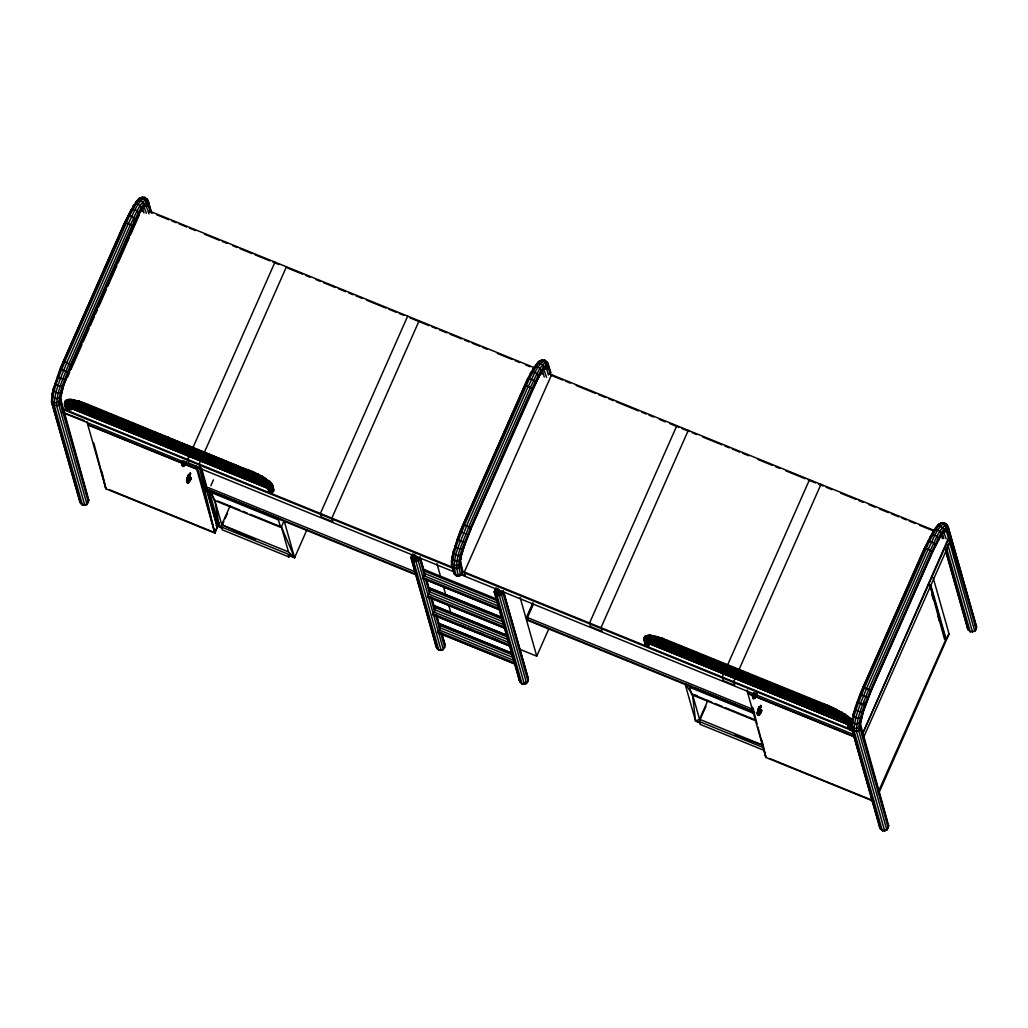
<?xml version="1.0" encoding="UTF-8"?>
<svg xmlns="http://www.w3.org/2000/svg" width="1028" height="1028" viewBox="0 0 1028 1028"><rect width="100%" height="100%" fill="white"/><g stroke="black" fill="none" stroke-linecap="round" stroke-linejoin="round"><path stroke-width="1.5" d="M182.496 462.754L182.097 463.307C180.967 467.933 185.477 466.262 185.772 462.831C184.873 461.803 180.825 469.012 182.29 462.382L182.02 465.119L183.318 466.455L184.565 463.924L183.408 463.872L184.359 464.81L182.83 466.455L182.483 463.281M185.58 462.343C184.565 466.005 182.38 462.613 184.089 460.647M183.729 463.769L184.025 461.983L184.205 465.504M187.713 479.087L186.813 479.947C185.875 488.583 193.791 475.309 189.512 478.341M189.28 481.811L188.034 483.096L186.736 481.759L187.726 477.365C191.426 478.778 186.132 488.493 190.09 477.429M752.92 694.684L753.228 696.072L754.231 695.84C757.071 700.402 749.386 697.575 753.64 693.026M752.727 695.609L753.241 698.642L754.809 697.01L753.64 695.249L752.959 697.023C753.871 700.441 755.721 690.649 754.616 694.491L752.727 695.609L752.65 697.421M755.413 693.579C754.398 695.108 754.976 693.746 756.402 695.134L755.4 697.267C751.185 702.497 754.501 690.109 752.766 695.249M753.113 695.583L753.306 694.196C755.888 694.44 754.411 699.438 754.359 695.879L756.004 693.09M753.64 695.249L754.128 692.846M754.616 692.898C753.203 694.825 755.079 698.372 756.21 694.645M754.578 696.174L753.652 694.62M761.799 710.476C761.157 715.244 755.362 717.017 758.009 710.836L758.06 713.059C757.572 719.176 760.527 712.096 760.077 710.952C764.344 706.724 758.009 719.728 757.263 713.483L758.343 711.389M760.129 708.498L759.551 714.447L759.178 712.224L760.72 709.731M257.116 474.293C260.02 472.996 255.355 481.361 255.278 477.724M834.607 713.522L834.89 714.64L837.409 709.962L827.424 705.272L667.352 640.226L666.247 642.012L665.476 645.198L834.89 714.64M182.663 461.109L182.598 463.769L184.346 461.803L183.626 465.992L185.772 462.831M189.126 475.938L187.816 482.98L190.437 479.999L189.91 478.688L188.754 479.318M755.4 697.267L756.402 695.134M761.555 710.078L759.653 714.19L761.105 711.774L760.54 710.99L759.384 711.62M268.822 487.825L268.115 488.506L67.334 406.78L67.719 404.981L167.371 445.548M268.115 488.506L268.501 486.707L170.34 446.756M434.818 607.021L434.523 605.942L433.739 607.06L507.704 637.154M439.894 624.921L439.586 623.842L438.802 624.96L512.766 655.067M848.151 723.622L847.445 724.303L646.663 642.577L647.049 640.778L745.21 680.742M847.445 724.303L646.715 641.922M151.63 212.77L147.711 199.895L144.897 197.363L142.571 197.093L138.819 198.687L133.1 206.114L135.992 203.981L138.215 204.379L140.206 205.703L141.517 209.545L132.226 227.085L71.086 365.325L63.723 384.613L60.716 396.628L57.067 398.594L54.728 398.17L52.865 396.872L52.3 393.197L51.567 401.987L79.734 501.51L82.458 505.056L84.81 505.365L87.02 504.478L88.845 500.353L60.549 398.427L60.344 403.156L88.498 502.641M462.947 524.486L471.364 527.917L465.71 541.306L461.803 554.375L458.295 555.737L455.969 555.223L453.142 552.46L459.953 531.604L527.313 379.306L531.116 372.38L535.023 372.47L537.053 373.704L538.698 376.98L471.364 527.917L463.525 548.489L460.21 549.145L456.008 547.436L454.98 546.164L456.368 544.416M931.432 554.092L870.934 690.88L863.571 710.155L860.564 722.17L856.915 724.136L854.576 723.712L851.814 720.602L852.148 718.752L851.415 727.541L879.57 827.065L882.307 830.611L884.658 830.907L886.868 830.033L888.693 825.895L860.397 723.969L860.192 728.698L888.333 828.195M63.723 384.613L60.177 400.547L56.463 402.989L54.111 402.642L52.261 401.28L51.76 397.129L51.567 401.987L80.595 503.656M453.387 550.957L451.485 564.757L454.492 574.446L458.706 576.155L460.917 575.269L462.741 571.144L460.467 561.198L460.261 565.927L462.382 573.431L459.979 574.408M863.571 710.155L860.025 726.102L856.311 728.531L853.96 728.184L851.248 724.804L851.814 720.602L855.026 707.842L859.883 694.375L924.121 548.785L933.964 530.165L938.063 529.934L941.25 533.134L941.365 535.087L932.075 552.627L938.628 539.751L936.983 536.475L934.953 535.241L932.769 534.766L930.211 536.333M655.234 636.872L650.21 635.188L645.121 636.191L643.798 639.776L644.941 643.772M171.432 444.649L170.327 447.116L167.603 447.476L166.485 446.627L164.416 439.894L165.958 445.342M414.811 554.388L413.719 561.519L438.789 650.094L441.14 650.39L443.338 649.503L445.175 645.378L441.719 633.171M436.399 644.248L436.052 646.548L438.789 650.094L443.338 649.503L418.28 560.941L419.758 559.103L424.513 575.898M496.074 587.733L494.25 591.858L519.32 680.433L522.044 683.98L524.396 684.275L526.606 683.402L528.431 679.264L503.797 592.231M498.066 588.273L496.987 595.405L522.044 683.98L526.606 683.402L501.535 594.826L503.013 592.989L528.084 681.564L522.044 683.98L520.232 681.615M458.706 576.155C452.204 559.193 463.731 542.077 468.909 526.323L530.332 387.44C535.177 378.754 538.094 367.24 546.703 361.573L550.648 372.367L550.301 374.667L548.168 367.15L548.515 364.837L547.641 362.666L544.827 360.147L542.488 359.864L538.749 361.458L533.018 368.885L535.922 366.765L538.145 367.15L540.124 368.474L541.435 372.316L532.157 389.856L471.659 526.644M519.32 680.433L519.667 678.133M932.949 531.656L938.667 524.241L942.406 522.635L946.621 524.344L948.433 527.608L976.6 627.131L976.253 629.419L974.775 631.256L970.214 631.834L967.489 628.288L967.836 626.001M259.043 479.768L259.172 480.731L263.335 483.353L265.494 482.453L266.316 478.932L261.934 476.182L261.073 476.439L269.323 481.117L272.356 484.612L273.795 491.255M60.703 400.894L58.853 404.955L56.643 405.816L52.428 404.107C52.556 389.291 59.547 375.426 64.777 361.843L129.592 215.662L135.992 203.981L140.913 197.774L143.226 198.07L146.105 201.655L145.912 203.994L142.738 207.823L147.389 203.377L146.773 198.802C138.163 204.469 135.259 215.983 130.415 224.657L68.992 363.552C63.749 377.135 56.758 391 56.643 405.816L84.81 505.365M451.845 562.496L451.485 564.757L454.492 574.446M460.621 563.665L458.784 567.726L456.56 568.587L452.359 566.878C452.474 552.062 459.465 538.197 464.707 524.614L529.523 378.433L535.922 366.765L540.844 360.545L543.144 360.841L546.035 364.426L545.842 366.765L542.668 370.594L547.307 366.148L547.603 363.771C539.366 369.206 536.59 380.231 531.951 388.545L470.606 527.261C465.594 542.424 454.492 558.949 460.917 575.269L456.355 575.847L453.618 572.3M851.775 725.28L851.415 727.541L880.443 829.198M860.539 726.436L858.701 730.51L856.491 731.371L852.276 729.649C852.405 714.833 859.395 700.98 864.625 687.385L929.44 541.203L935.84 529.536L940.761 523.329L943.074 523.612L945.953 527.21L945.76 529.536L940.35 536.577L943.768 531.63L947.238 528.919L946.621 524.344C938.011 530.024 935.107 541.525 930.263 550.211L868.827 689.107C863.597 702.689 856.607 716.555 856.491 731.371L884.658 830.907M844.155 719.42L847.457 723.031L850.117 722.543L850.991 721.425L850.721 718.842L844.862 714.19L843.782 714.331L849.051 718.058L852.212 721.682L850.721 718.842L847.702 716.259L846.455 716.272M62.13 390.1L60.498 392.657L58.365 392.966L56.052 392.452L53.212 389.689L60.035 368.821L124.272 223.23L134.115 204.623M461.803 554.375L463.654 547.384M861.978 715.642L860.346 718.199L855.887 718.007L853.06 715.231L853.304 713.728M187.79 476.594C190.334 470.991 185.014 480.127 188.702 478.83C190.964 476.851 186.094 474.473 187.726 478.958C185.348 485.794 190.925 477.904 186.8 480.5L187.045 481.361C188.175 485.756 189.113 478.958 190.527 477.506M188.792 474.358L190.206 475.18L188.484 474.73M759.152 706.801L760.874 707.251L759.152 706.801L758.96 709.5L760.193 709.217L760.874 707.251M60.716 396.628L61.05 394.765M452.23 555.981L451.318 562.033L452.179 564.051L456.393 565.76L458.616 565.002L460.107 563.331L460.968 557.549L460.634 559.399L456.985 561.365L452.783 559.643L451.896 557.831L457.344 539.186L463.307 524.293L527.929 378.535L533.725 380.142L535.228 381.504L535.1 383.508M860.564 722.17L860.886 720.32M187.469 481.798L187.597 481.13L187.186 482.749L186.633 480.603L187.379 478.534L187.237 481.464L187.43 480.757M65.599 407.975L64.468 403.978L65.792 400.393L68.49 399.378L75.185 400.162L70.881 399.391L67.218 399.841L66.357 400.907L66.126 402.308L67.63 404.608L75.031 404.878L66.332 405.109L67.244 410.121M247.966 470.092L88.022 404.428L78.218 400.959L76.625 402.578L76.817 406.099L255.548 478.842M649.079 640.521L649.272 639.583L648.193 641.626L645.456 641.935L643.798 639.776L644.248 637.27L651.688 637.283L666.247 642.012L826.294 707.161L841.624 714.588L850.991 721.425M186.813 479.947C186.004 482.954 189.974 480.616 188.728 478.624M759.191 711.736C757.148 717.364 757.546 708.472 759.422 706.66M759.127 712.944L759.011 710.605M51.978 395.06L53.456 388.173M460.634 559.399L462.047 552.871M844.862 714.19L845.928 715.784L843.744 719.009L838.501 716.529L838.373 715.565M758.42 708.896L759.281 708.151L758.356 709.667L758.831 708.266M760.193 709.217L759.332 711.132C757.379 711.929 758.099 708.42 757.482 711.89C758.279 714.678 761.375 709.551 758.831 709.487M182.097 463.307L182.868 464.862L183.948 463.358M188.497 480.641L188.561 479.433M754.578 695.66C753.897 698.526 751.532 696.406 753.293 694.337M757.443 712.25L757.366 713.458M189.049 478.444L189.049 477.519M187.726 477.365C185.708 479.408 187.983 481.901 188.844 479.125M755.824 694.35L754.038 696.174L754.758 694.787M182.136 462.947L182.534 461.598M182.663 462.035L182.483 466.108L183.485 464.913M188.689 479.703L189.178 477.969M754.141 694.671L753.742 698.642L755.207 697.472M754.616 694.491L754.462 698.41M754.603 695.365L755.105 693.63M53.212 389.689L63.389 361.522L124.735 222.806L131.198 209.609L135.105 209.699L137.135 210.92L138.78 214.209L71.446 365.133L63.595 385.718L60.292 386.374L56.09 384.665L55.049 383.393L56.437 381.645M853.06 715.231L863.237 687.064L924.583 548.348L933.964 530.165M251.102 475.694L250.896 476.581L252.734 472.16M187.379 478.675L188.201 475.964M189.499 476.195L188.33 482.633L190.925 477.776M757.867 710.541L758.51 708.536M759.319 709.538L759.756 708.241M187.957 476.941L188.689 474.987M188.33 477.198L189.936 473.034M188.792 477.288L190.386 473.201M189.255 477.185L190.758 473.291M189.563 476.915L190.244 474.949M760.309 706.776L758.446 715.282L759.525 713.65L759.075 712.712M760.681 706.994L758.728 713.496L759.165 715.051M760.566 705.336L757.944 712.712L758.24 714.678M760.155 707.624L761.016 705.504M760.579 707.624L761.388 705.593M306.794 530.127L294.586 557.729L288.47 551.907L281.415 526.966L284.101 520.656L294.586 557.729L288.688 555.326M62.245 387.71L141.132 209.365M67.681 376.916L69.608 372.509M70.906 369.605L81.893 344.74M83.191 341.836L89.012 328.664M90.31 325.76L94.178 316.958M95.475 314.067L97.416 309.659M98.714 306.755L106.462 289.189M107.76 286.285L116.806 265.802M118.104 262.898L129.091 238.021M130.389 235.129L139.435 214.634M188.998 456.548L187.713 459.465L188.728 463.088L200.19 467.753L199.162 464.129L201.102 459.747M192.878 447.771L274.99 262.127M182.007 463.217L87.817 424.885L105.897 488.775L214.813 533.108L196.733 469.205L197.363 467.265L196.644 468.909L184.873 464.116M204.341 452.436L286.439 266.792M210.868 485.704L213.438 479.896M218.476 522.956L214.813 533.108L197.453 467.573M219.324 522.892L214.813 533.108L199.535 467.83M222.382 528.341L219.427 527.146L221.74 524.743L230.092 505.866M290.179 554.195L288.958 556.958L222.215 529.805L221.405 526.953L223.86 521.402M225.093 518.626L227.548 513.088M407.679 316.123L320.389 513.473L321.417 517.097L332.866 521.749L331.851 518.138L419.128 320.787M416.16 556.019L413.719 561.519L410.994 557.973L411.341 555.685L413.719 561.519L418.28 560.941L413.719 561.519L410.994 557.973L436.052 646.548L438.789 650.094M515.208 408.72L516.493 405.816M551.599 374.706L464.322 572.056L465.337 575.667L461.045 573.92M499.415 589.905L496.987 595.405L494.25 591.858L496.987 595.405L499.338 595.713L501.535 594.826L496.987 595.405L494.596 589.571M532.902 602.806L526.452 617.391L527.004 620.115L754.693 712.789M529.253 612.328L533.121 603.577M533.211 604.413L526.786 619.357L754.475 712.019M520.399 649.529L536.732 656.172L548.991 628.481M676.835 425.682L589.545 623.019L590.573 626.643L602.035 631.308L601.007 627.684L688.285 430.346M707.894 700.389L699.541 719.266L695.558 720.975L685.072 683.903L692.435 686.91M763.804 750.273L700.029 724.329L699.22 721.476L705.966 706.223M724.175 672.646L722.234 677.028L723.262 680.652L734.712 685.303L733.684 681.692L735.624 677.298M727.413 665.334L809.511 479.678M738.862 669.999L820.974 484.342M877.809 655.89L879.737 651.534M949.165 536.526L862.145 734.776L949.422 537.413M863.16 738.374L950.437 541.036L949.756 538.621M878.233 792.035L946.068 638.928L949.075 633.98L933.154 577.697M878.387 794.104L949.075 633.98M186.453 461.533C185.772 462.574 183.704 467.38 182.766 465.157L182.329 464.72M184.577 463.988L186.466 461.957L185.438 462.369M189.705 477.583L188.432 479.87L189.73 479.935L189.075 481.451L188.548 479.922M191.169 478.174L188.561 481.875L190.437 479.999M190.18 480.436L191.182 478.598M757.083 693.836L754.95 697.549M755.207 696.29L757.096 694.26L756.068 694.671M761.157 709.808L758.715 714.075L757.507 714.344M947.276 546.6L950.437 541.036M71.086 404.891L69.891 404.621L68.619 402.321L69.711 399.853L83.666 403.349L83.422 402.578L81.572 404.184L81.238 407.525L72.988 405.122L72.037 402.886L73.129 400.406L79.002 401.138L88.357 405.135M141.517 209.545L137.945 215.379M534.046 367.394L530.281 373.549L531.116 372.38M537.875 378.15L541.435 372.316M184.732 462.009L183.729 463.577M527.004 620.115L527.762 618.83M754.938 694.53L754.346 695.532L755.811 696.136L754.989 697.112L754.706 696.419M758.818 713.856L759.538 712.622M248.095 469.475L245.91 474.422L250.896 476.581M822.863 704.09L827.424 705.272L825.24 710.22L839.079 716.927L840.878 715.809L841.842 712.378L828.491 706.403M825.818 709.487L825.407 710.181L660.567 643.322L660.914 639.981L662.238 638.272L667.686 640.932L662.238 638.272M944.488 639.21L929.736 584.726M759.91 714.113L759.075 715.025M760.335 709.885L760.386 711.042M758.24 713.162L758.099 714.1M832.076 707.958L830.174 712.25M942.586 533.365L943.832 529.446L940.813 526.002L938.538 525.681L935.351 528.212L938.667 524.241L942.406 522.635L943.357 523.727M140.502 211.036L143.933 206.088L142.892 201.835L138.69 200.126L135.516 202.657L138.819 198.687L142.571 197.093L143.509 198.186M540.42 373.806L543.851 368.859L542.823 364.619L538.608 362.897L535.434 365.441L538.749 361.458L542.488 359.864M424.615 569.551L423.446 570.668L497.411 600.776M502.332 617.545L429.858 588.042L428.676 589.173L502.641 619.28M754.115 697.215L753.113 698.41L752.792 697.704M752.997 697.819L754.372 698.385L755.721 696.74M131.198 209.609L130.659 212.411M937.793 540.921L938.628 539.751M852.006 723.044L849.796 724.701L847.278 723.712L845.903 721.052L846.764 722.44M86.969 408.771L86.146 409.401L88.331 404.441M417.394 556.958L413.719 561.519L412.819 553.848M500.662 590.843L496.987 595.405L496.254 589.275M654.515 635.959L647.82 635.175L645.687 636.705L645.456 638.105L646.959 640.405L653.333 641.164L645.661 640.907L646.573 645.918M527.929 378.535L527.814 380.54M644.016 638.401L645.121 636.191L646.445 635.702M935.03 546.279L935.146 544.275L931.561 541.795L927.86 541.306L927.744 543.311M132.226 227.085L132.034 225.774L128.282 223.629L124.735 222.806L124.941 224.117M532.157 389.856L531.951 388.545L528.212 386.399L524.665 385.577L524.858 386.888M758.227 713.432L757.43 712.802L758.343 711.89M660.567 643.322L661.775 642.847M420.105 556.816L413.719 561.519L419.758 559.103M503.373 590.702L496.987 595.405L503.013 592.989M183.716 463.23L185.014 463.294L184.359 464.81L183.023 462.317M759.062 712.173L760.36 712.237L759.705 713.753L758.844 711.89M836.458 710.091L841.842 712.378M78.475 405.764L76.817 406.099M658.832 637.797L657.547 636.756L656.674 637.283L655.646 641.048L661.094 643.425M656.147 641.896L657.804 641.562L648.321 639.467L644.556 639.994L645.841 646.394M63.029 361.715L66.833 362.588L71.086 365.325M862.877 687.257L871.294 690.688L863.443 711.26L860.14 711.929L855.926 710.207L854.898 708.947L856.285 707.187M148.944 213.901L145.963 205.292L142.494 206.782L145.963 205.292L147.389 203.377L150.422 212.038M974.775 631.256L946.634 531.797L945.811 530.846L942.342 532.324L945.811 530.846L947.238 528.919L976.253 629.419M144.897 197.363C136.159 203.133 133.203 214.813 128.282 223.629L66.833 362.588C61.513 376.376 54.42 390.46 54.291 405.507L82.458 505.056L87.02 504.478L58.853 404.955C58.956 390.769 65.663 377.494 70.675 364.49L132.034 225.774C136.673 217.461 139.448 206.435 147.685 201L148.597 202.053L148.25 204.379L146.786 206.242L142.237 206.859L143.971 212.976M137.495 200.563L138.973 199.946M544.519 368.641L547.307 366.148L548.168 367.15L546.703 369.026L542.154 369.63L544.262 377.083M937.343 526.118L938.821 525.501M165.508 437.427L168.245 437.08M84.874 504.093L82.458 505.056L79.734 501.51M183.986 462.189L183.112 466.339L184.076 464.116M65.561 401.498L66.897 400.984M647.858 635.946L649.156 635.445M651.405 635.458L649.053 635.651L647.948 638.118L649.221 640.405L651.585 640.226L647.075 641.151L644.556 639.994L644.029 638.658L647.948 638.118L660.464 641.331L825.754 708.472C834.633 713.458 848.254 716.169 851.878 726.822M67.218 399.841L72.076 399.661L72.975 400.599M68.953 404.878L70.225 404.415L67.732 405.353L65.214 404.197L64.905 401.473L67.116 399.905L69.814 399.648L70.855 400.586M648.385 640.662L646.869 642.14L647.987 646.111M648.282 640.675L649.555 640.213M255.227 478.585L260.611 480.873L262.294 478.791L261.934 476.182M246.065 474.383L86.146 409.401M58.506 375.567L57.414 376.415L60.523 378.33L64.7 379.383L65.792 378.535M458.424 538.338L457.344 539.186L460.441 541.101L464.63 542.154L465.71 541.306M858.341 701.109L857.262 701.97L862.62 704.617L865.653 704.733L864.497 703.139M879.57 827.065L882.307 830.611L886.868 830.033L858.701 730.51C858.804 716.323 865.512 703.049 870.523 690.032L931.869 551.316C936.508 543.002 939.296 531.977 947.533 526.542L948.433 527.608L948.099 529.934L946.634 531.797L942.085 532.401L943.807 538.531M133.601 220.827L135.812 219.953L131.713 216.24L128.012 215.764L127.896 217.756M67.334 406.78L268.347 488.493M646.663 642.577L847.689 724.29M267.113 480.474L269.323 481.117L272.883 485.884M646.561 635.638L656.674 637.283L666.838 640.868L826.846 705.992L845.928 715.784M848.293 717.981L849.655 718.084M760.386 712.969L759.422 713.059M164.943 441.179L167.461 442.207L169.003 447.655L171.213 446.024L170.442 443.299M746.174 672.685L748.692 673.713M745.39 677.825L746.803 678.005L748.345 683.453L745.814 682.425L744.272 676.977L745.39 677.825L746.932 683.26M190.591 479.087L189.756 478.74M469.616 527.788L471.004 528.096M869.547 690.559L871.294 690.688L932.537 552.203L928.13 549.183L924.583 548.348L924.789 549.672M78.218 400.959L79.002 401.138M72.988 405.122L74.003 405.366M658.331 636.936L653.5 635.715L651.688 637.283L652.317 640.919L656.931 642.089M685.072 683.903L692.486 694.337L697.1 695.712M60.96 369.116C58.005 368.409 71.69 373.755 66.961 371.493M460.878 531.887L459.953 531.604L468.164 534.856M657.547 636.756L662.764 638.375M655.646 641.048L825.368 709.59C834.633 714.743 849.475 717.66 851.3 730.021M711.761 702.175L692.486 694.337L695.558 720.975L700.068 722.607M734.686 735.059L763.277 745.351L699.541 719.266L692.486 694.337M61.783 412.022L84.322 420.529M84.836 403.786L87.174 404.685M82.227 403.066L247.517 470.194L258.015 475.026L269.721 482.26L268.629 484.728L266.175 485.422L262.268 481.772M149.201 210.933L534.316 367.677M548.734 373.537L934.298 530.474M149.458 211.819L152.44 213.053M156.886 214.839L168.798 219.709M171.766 220.892L176.225 222.729M179.193 223.924L186.633 226.97M189.602 228.152L195.551 230.593M204.469 234.204L219.349 240.282M222.318 241.477L226.777 243.302M232.726 245.705L237.185 247.53M240.154 248.737L252.066 253.595M255.021 254.79L269.901 260.855M272.87 262.05L278.819 264.492M287.737 268.102L302.618 274.168M305.586 275.363L310.045 277.2M315.994 279.603L320.453 281.441M323.422 282.623L335.321 287.493M338.289 288.675L345.729 291.721M348.698 292.916L353.169 294.753M356.138 295.935L362.087 298.377M366.546 300.176L385.885 308.066M388.854 309.248L396.294 312.306M399.262 313.489L403.721 315.326M409.671 317.729L428.997 325.619M431.966 326.801L436.437 328.639M439.406 329.834L446.833 332.854M449.814 334.061L461.713 338.932M464.682 340.114L469.154 341.951M472.122 343.146L479.562 346.192M482.53 347.374L486.989 349.212M497.398 353.426L512.265 359.504M515.234 360.699L519.705 362.537M525.642 364.927L530.114 366.765M550.918 375.22L562.83 380.077M565.798 381.272L570.257 383.11M576.207 385.513L595.533 393.403M598.502 394.585L605.942 397.618M608.91 398.825L613.382 400.663M616.35 401.845L638.658 410.943M641.626 412.138L646.098 413.976M649.053 415.158L653.525 416.995M659.462 419.398L665.424 421.84M669.87 423.639L678.801 427.288M681.77 428.47L689.21 431.529M692.178 432.711L696.65 434.548M702.587 436.951L721.926 444.841M724.894 446.024L729.353 447.861M732.321 449.056L739.762 452.102M742.73 453.284L748.692 455.725M757.61 459.336L772.478 465.414M775.446 466.609L779.918 468.447M785.855 470.837L805.194 478.727M808.162 479.922L815.59 482.942M818.571 484.149L823.03 485.987M825.998 487.182L831.96 489.624M840.865 493.234L855.746 499.3M858.714 500.495L863.186 502.332M869.123 504.735L875.072 507.177M879.531 508.963L888.462 512.625M891.43 513.807L898.87 516.853M901.839 518.048L906.298 519.885M909.266 521.067L915.228 523.509M919.674 525.308L931.574 530.165M944.938 638.478L946.068 638.928L930.854 585.176M92.79 406.934L107.567 412.948M110.523 414.155L116.434 416.558M120.867 418.357L150.422 430.398M153.378 431.593L168.155 437.607M171.111 438.815L178.499 441.822M181.455 443.029L228.756 462.279M231.711 463.474L239.1 466.481M242.055 467.689L246.489 469.5M673.597 643.335L688.375 649.349M691.33 650.557L698.719 653.564M701.674 654.759L707.585 657.162M712.019 658.974L731.229 666.786M734.198 667.994L748.975 674.008M751.931 675.216L759.319 678.223M762.275 679.431L809.563 698.68M812.518 699.875L819.907 702.882M106.18 416.584L110.6 418.383M123.9 423.806L128.333 425.605M134.231 428.008L138.664 429.807M141.62 431.015L146.053 432.814M184.449 448.452L188.882 450.251M194.793 452.654L199.226 454.453M202.182 455.661L206.602 457.46M212.513 459.863L216.947 461.675M704.707 660.194L709.14 662.006M715.051 664.409L719.484 666.208M722.427 667.416L726.86 669.215M775.6 689.056L780.034 690.855M782.989 692.062L787.422 693.861M793.32 696.264L797.754 698.063M800.709 699.271L808.098 702.278M73.284 404.325L165.482 441.86M171.432 444.276L259.184 479.999M654.104 640.727L744.825 677.658M749.284 679.469L840.005 716.4M69.737 404.261L166.407 443.621M170.866 445.432L266.046 484.175M649.066 640.058L745.737 679.405M750.196 681.23L843.898 719.369M748.191 681.95L847.83 722.504M88.858 414.58L93.317 416.391M96.298 417.612L100.757 419.424M121.574 427.905L126.046 429.717M139.422 435.165L143.881 436.977M146.863 438.185L154.303 441.218M172.151 448.478L176.61 450.303M179.579 451.51L184.038 453.322M204.868 461.803L209.326 463.615M222.716 469.064L227.175 470.875M230.143 472.083L237.584 475.116M255.432 482.376L259.891 484.201M669.678 650.981L674.137 652.806M702.394 664.306L706.866 666.118M720.242 671.567L724.714 673.379M727.683 674.586L735.123 677.619M752.971 684.879L757.43 686.704M763.38 689.12L767.839 690.932M803.536 705.465L807.995 707.277M813.945 709.705L818.404 711.517M67.385 406.124L268.167 487.85M61.924 408.27L452.988 567.443M461.456 570.887L852.97 730.24M62.181 409.157L453.245 568.343M462.15 571.953L853.227 731.139M61.719 412.177L454.26 571.953M460.21 574.369L854.242 734.75M181.93 462.921L87.727 424.577L86.879 421.583M746.932 690.276L747.78 693.27L855.219 736.999M184.95 464.412L196.733 469.205M752.278 695.378L747.87 693.579L765.95 757.469L873.389 801.197M755.22 696.573L855.309 737.307M424.217 569.563L496.704 599.054M423.973 573.2L497.937 603.295M208.221 487.58L415.209 571.825M753.614 709.616L527.403 617.545L526.452 617.391L526.67 618.149M423.099 575.41L498.541 606.109M207.605 489.392L417.548 574.845M260.521 511.057L208.941 490.073L219.427 527.146L214.672 499.814L208.941 490.073L211.781 491.512M263.464 512.265L282.623 520.052M695.391 688.105L752.856 711.492M422.534 577.312L499.467 608.615M207.823 490.163L416.289 575.012M422.842 578.391L499.762 609.694M422.444 578.404L500.854 610.311M753.318 713.226L689.544 687.269L691.638 694.671L755.413 720.628M217.64 501.009L239.884 510.068M242.852 511.276L247.298 513.088M250.267 514.296L281.415 526.966L294.586 557.729L288.752 555.094M714.73 703.383L722.144 706.403M725.113 707.611L754.77 719.677M429.46 588.055L501.934 617.558M480.05 609.604L484.496 611.403M429.203 591.691L503.167 621.799M428.329 593.901L503.771 624.613M427.776 595.803L504.697 627.119M428.072 596.882L505.005 628.198M427.687 596.895L504.607 628.211M434.908 605.929L507.395 635.433M434.523 605.942L506.997 635.445M434.266 609.578L508.23 639.686M214.672 499.814L221.74 524.743L288.47 551.907M433.392 611.788L508.834 642.487M221.405 526.953L288.148 554.118L288.958 556.958M699.22 721.476L762.994 747.433M215.97 525.398L217.178 525.886L200.666 467.534M432.839 613.69L509.759 644.993M460.968 625.345L465.427 627.157M468.395 628.365L472.854 630.177M478.804 632.593L483.25 634.417M492.168 638.041L498.105 640.457M695.558 720.975L699.978 722.774M433.135 614.77L510.055 646.072M432.737 614.783L509.67 646.085M439.984 623.829L510.98 652.729M439.586 623.842L512.072 653.345M109.482 489.752L215.096 532.748M769.522 758.458L873.646 800.838M450.238 629.136L454.684 630.948M439.329 627.491L513.293 657.586M438.455 629.689L513.897 660.4M437.902 631.603L514.822 662.906M438.211 632.67L515.131 663.985M437.812 632.695L516.21 664.602M827.257 705.311L837.409 709.962M247.928 469.513L253.132 471.762M221.74 524.743L255.24 539.918M253.081 471.634L258.079 474.165M278.575 525.526L281.415 526.966M257.745 473.895L262.513 476.581M841.277 711.98L845.646 714.73M841.598 717.557L842.664 719.15M265.52 478.393L266.316 478.932M262.551 482.813L268.128 487.246L270.184 492.72M847.702 716.259L849.051 718.058L847.959 720.525L845.504 721.206L844.553 720.564M841.881 718.611L847.457 723.031L849.899 729.841M264.44 478.534L266.226 479.819M850.58 719.587L851.698 720.41M271.251 483.79L272.356 484.612L274.013 489.881M271.392 483.044L271.662 485.627L269.49 487.336L267.062 486.475L264.813 483.623L269.053 488.737L270.467 488.904L272.664 487.259L269.477 483.584L252.387 473.702L81.572 404.184L72.345 401.485L66.357 400.907L64.905 401.473L65.432 405.263M145.847 198.481L147.711 199.895L151.18 212.153M868.095 697.626L859.883 694.375M183.498 462.947L183.948 463.872M943.64 531.784L946.158 538.826M545.778 361.252L544.827 360.147C536.089 365.904 533.121 377.584 528.212 386.399L466.751 525.359C461.508 541.319 449.814 558.667 456.355 575.847M540.317 360.802L541.229 361.869M140.399 198.031L141.299 199.085M143.791 206.23L146.31 213.271M974.775 624.767L976.6 627.131L947.559 525.449L944.745 522.918C936.007 528.675 933.051 540.355 928.13 549.183L866.668 688.13C861.361 701.931 854.268 716.015 854.139 731.049L882.307 830.611M887.819 823.762L888.693 825.895M550.648 372.367L547.641 362.666M528.431 679.264L503.36 591.614M445.175 645.378L441.706 634.083M87.971 498.22L88.845 500.353M947.893 544.943L972.565 632.143M946.415 547.706L970.214 631.834M950.078 563.241L951.375 567.829M963.506 610.696L964.804 615.284M941.083 534.046L942.38 538.633M945.413 549.35L968.363 630.434M945.837 551.779L967.489 628.288M930.032 584.611L945.619 639.673M931.933 594.865L933.231 599.452M937.999 616.273L939.296 620.861M860.115 725.858L861.413 730.445M863.147 736.562L887.382 822.233M856.53 742.113L857.827 746.701M869.958 789.568L871.256 794.156M847.278 723.712L848.408 727.683M847.136 723.763L847.882 726.398M749.785 679.097L750.556 681.821M748.127 677.478L749.669 682.913M648.565 642.937L649.31 645.584M644.389 639.724L645.147 642.397M548.399 375.002L546.703 369.026L545.894 368.063L543.722 369.013L546.613 377.379M541.139 371.198L541.987 374.179M520.129 597.499L536.732 656.172M499.338 595.713L524.396 684.275M496.768 597.204L498.053 601.791M510.158 644.543L511.456 649.118M495.123 594.004L520.194 682.566M460.171 563.036L461.444 567.52M453.207 568.6L453.888 571.015M436.939 563.64L440.871 577.53M443.492 586.795L446.113 596.06M448.735 605.325L450.919 613.048M420.542 558.345L425.296 575.14M426.594 579.715L430.051 591.935M431.773 598.039L435.229 610.259M436.527 614.847L440.421 628.583M420.105 557.729L423.986 571.478M426.581 580.64L429.177 589.802M431.336 597.435L434.356 608.126M436.514 615.759L439.11 624.921M425.374 578.957L429.691 594.223M430.565 597.281L434.883 612.547M435.743 615.605L440.061 630.884M440.935 633.929L444.816 647.679M416.07 561.828L441.14 650.39M413.5 563.318L414.798 567.893M418.692 581.642L419.989 586.217M426.903 610.658L428.201 615.232M432.942 632.027L434.24 636.615M411.868 560.106L436.926 648.681M272.921 492.361C270.197 480.629 255.574 477.866 246.424 472.674L81.135 405.546L72.037 402.886L66.126 402.308L64.468 403.978L66.126 409.272M271.598 492.9C269.053 481.489 254.893 478.817 246.026 473.792L81.006 406.767L68.979 403.67L65.214 404.197L64.995 405.276L66.113 406.137L68.863 405.829L69.056 404.865L67.527 406.343L68.658 410.313M267.948 487.914L269.452 493.209M267.807 487.966L268.552 490.6M141.234 208.504L142.108 211.562M201.527 468.215L217.538 524.807L216.33 524.319L201.18 470.785M205.112 487.002L206.41 491.615M195.795 465.902L196.644 468.909L196.297 465.851M169.17 443.042L170.327 447.116M166.061 442.027L167.603 447.476M165.392 441.243L166.163 443.967M70.495 407.371L71.24 410.005M69.236 407.139L69.981 409.786M60.266 400.303L61.564 404.891M64.16 414.078L87.534 496.678M53.662 405.854L54.959 410.442M67.077 453.297L68.388 457.897M73.142 474.73L74.453 479.318M752.625 707.174L757.071 723.943M757.867 726.989L765.95 757.469L761.941 740.378M93.792 443.055L105.897 488.775L101.9 471.685M747.433 690.225L747.78 693.27M278.472 519.911L211.729 492.746L213.824 500.148L280.567 527.313L278.472 519.911"/></g></svg>
